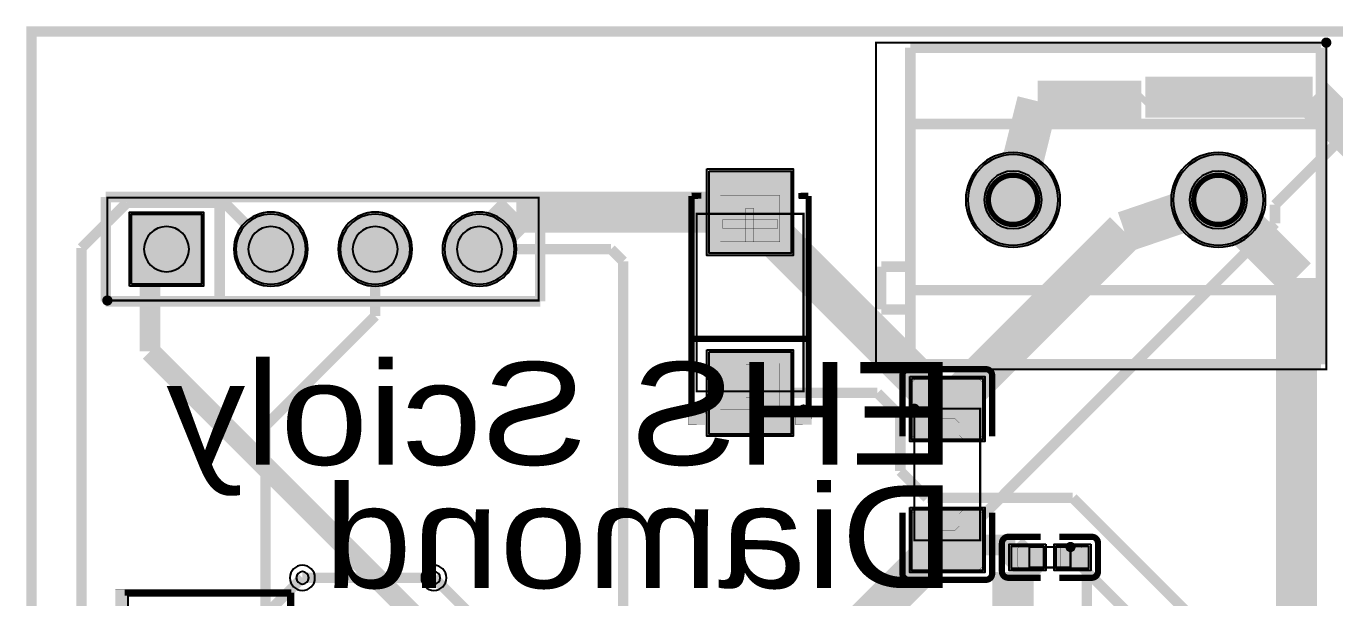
# Model space of a CAD drawing. Header units: millimetres. Extents: x 37.1 to 92.6, y -93.1 to -31.1.
# Drawn here: x 38.87 to 70.74, y -44.99 to -31.07 of the extents above; entities that cross this region are included whole.
import ezdxf
from ezdxf.enums import TextEntityAlignment as Align

# ---------------------------------------------------------------- set-up
doc = ezdxf.new("R2010")
doc.units = ezdxf.units.MM
doc.header["$MEASUREMENT"] = 0
for name, color, linetype, true_color in [('Board-Outline-Layer', 7, 'Continuous', 0xff00ff), ('Bottom-Layer', 7, 'Continuous', 0x0000ff), ('Bottom-Paste-Mask-Layer', 7, 'Continuous', 0x800000), ('Bottom-Silkscreen-Layer', 7, 'Continuous', 0x66cc33), ('Bottom-Solder-Mask-Layer', 7, 'Continuous', 0xaa00ff), ('Component-Marking-Layer', 7, 'Continuous', 0x66ffcc), ('Component-Shape-Layer', 7, 'Continuous', 0x00cccc), ('Document-Layer', 7, 'Continuous', 0xffffff), ('Hole-Layer', 7, 'Continuous', 0x222222), ('Multi-Layer', 7, 'Continuous', 0xc0c0c0), ('Pin-Soldering-Layer', 7, 'Continuous', 0xcc9999), ('Top-Layer', 7, 'Continuous', 0xff0000), ('Top-Paste-Mask-Layer', 7, 'Continuous', 0x808080), ('Top-Silkscreen-Layer', 7, 'Continuous', 0xffcc00), ('Top-Solder-Mask-Layer', 7, 'Continuous', 0x800080)]:
    doc.layers.add(name, color=color, linetype=linetype, true_color=true_color)
doc.styles.get("Standard").update_dxf_attribs({"font": 'arial.ttf'})

msp = doc.modelspace()

# ---------------------------------------------------------------- hatches: boundary and pattern name
at = {"layer": 'Bottom-Layer'}
for points in [[(61.8, -35.3, 1), (64, -35.3, 1)], [(66.8, -35.3, 1), (69, -35.3, 1)], [(41.44, -37.35), (41.44, -35.65), (43.14, -35.65), (43.14, -37.35)], [(43.98, -36.5, 1), (45.68, -36.5, 1)], [(46.52, -36.5, 1), (48.22, -36.5, 1)], [(49.06, -36.5, 1), (50.76, -36.5, 1)]]:
    msp.add_hatch(color=256, dxfattribs=at).paths.add_polyline_path(points)
at = {"layer": 'Bottom-Paste-Mask-Layer'}
for points in [[(61.8, -35.3, 1), (64, -35.3, 1)], [(66.8, -35.3, 1), (69, -35.3, 1)], [(41.44, -37.35), (41.44, -35.65), (43.14, -35.65), (43.14, -37.35)], [(43.98, -36.5, 1), (45.68, -36.5, 1)], [(46.52, -36.5, 1), (48.22, -36.5, 1)], [(49.06, -36.5, 1), (50.76, -36.5, 1)]]:
    msp.add_hatch(color=256, dxfattribs=at).paths.add_polyline_path(points)
at = {"layer": 'Bottom-Solder-Mask-Layer'}
for points in [[(61.749, -35.3, 1), (64.051, -35.3, 1)], [(66.749, -35.3, 1), (69.051, -35.3, 1)], [(41.389, -37.401), (41.389, -35.599), (43.191, -35.599), (43.191, -37.401)], [(43.929, -36.5, 1), (45.731, -36.5, 1)], [(46.469, -36.5, 1), (48.271, -36.5, 1)], [(49.009, -36.5, 1), (50.811, -36.5, 1)]]:
    msp.add_hatch(color=256, dxfattribs=at).paths.add_polyline_path(points)
at = {"layer": 'Component-Marking-Layer'}
for points in [[(70.467, -31.473, 1), (70.587, -31.473, 1)], [(70.467, -31.473, 1), (70.587, -31.473, 1)], [(40.79, -37.75, 1), (40.91, -37.75, 1)], [(40.79, -37.75, 1), (40.91, -37.75, 1)], [(57.74, -40.405, 1), (57.86, -40.405, 1)], [(57.74, -40.405, 1), (57.86, -40.405, 1)], [(60.44, -40.385, 1), (60.56, -40.385, 1)], [(60.44, -40.385, 1), (60.56, -40.385, 1)], [(64.24, -43.75, 1), (64.36, -43.75, 1)], [(64.24, -43.75, 1), (64.36, -43.75, 1)]]:
    msp.add_hatch(color=256, dxfattribs=at).paths.add_polyline_path(points)
at = {"layer": 'Document-Layer'}
for points in [[(56.59, -35.51), (56.388, -35.51), (56.388, -36.32), (56.59, -36.32)], [(56.59, -35.51), (56.388, -35.51), (56.388, -36.32), (56.59, -36.32)], [(57.175, -35.786), (55.825, -35.786), (55.825, -35.989), (57.175, -35.989)], [(57.175, -35.786), (55.825, -35.786), (55.825, -35.989), (57.175, -35.989)], [(56.601, -40.118), (56.399, -40.118), (56.399, -39.308), (56.601, -39.308)], [(56.601, -40.118), (56.399, -40.118), (56.399, -39.308), (56.601, -39.308)]]:
    msp.add_hatch(color=256, dxfattribs=at).paths.add_polyline_path(points)
at = {"layer": 'Hole-Layer'}
for points in [[(62.2, -35.3, 1), (63.6, -35.3, 1)], [(67.2, -35.3, 1), (68.6, -35.3, 1)], [(41.74, -36.5, 1), (42.84, -36.5, 1)], [(44.28, -36.5, 1), (45.38, -36.5, 1)], [(46.82, -36.5, 1), (47.92, -36.5, 1)], [(49.36, -36.5, 1), (50.46, -36.5, 1)]]:
    msp.add_hatch(color=256, dxfattribs=at).paths.add_polyline_path(points)
at = {"layer": 'Multi-Layer'}
for points in [[(61.8, -35.3, 1), (64, -35.3, 1)], [(61.8, -35.3, 1), (64, -35.3, 1)], [(61.8, -35.3, 1), (64, -35.3, 1)], [(66.8, -35.3, 1), (69, -35.3, 1)], [(66.8, -35.3, 1), (69, -35.3, 1)], [(66.8, -35.3, 1), (69, -35.3, 1)], [(41.44, -37.35), (41.44, -35.65), (43.14, -35.65), (43.14, -37.35)], [(41.44, -37.35), (41.44, -35.65), (43.14, -35.65), (43.14, -37.35)], [(41.44, -37.35), (41.44, -35.65), (43.14, -35.65), (43.14, -37.35)], [(43.98, -36.5, 1), (45.68, -36.5, 1)], [(43.98, -36.5, 1), (45.68, -36.5, 1)], [(43.98, -36.5, 1), (45.68, -36.5, 1)], [(46.52, -36.5, 1), (48.22, -36.5, 1)], [(46.52, -36.5, 1), (48.22, -36.5, 1)], [(46.52, -36.5, 1), (48.22, -36.5, 1)], [(49.06, -36.5, 1), (50.76, -36.5, 1)], [(49.06, -36.5, 1), (50.76, -36.5, 1)], [(49.06, -36.5, 1), (50.76, -36.5, 1)]]:
    msp.add_hatch(color=256, dxfattribs=at).paths.add_polyline_path(points)
at = {"layer": 'Pin-Soldering-Layer'}
for points in [[(62.3, -35.3, 1), (63.5, -35.3, 1)], [(62.3, -35.3, 1), (63.5, -35.3, 1)], [(67.3, -35.3, 1), (68.5, -35.3, 1)], [(67.3, -35.3, 1), (68.5, -35.3, 1)], [(55.775, -35.195), (57.225, -35.195), (57.225, -36.32), (55.775, -36.32)], [(55.775, -35.195), (57.225, -35.195), (57.225, -36.32), (55.775, -36.32)], [(41.97, -36.35), (42.61, -36.35), (42.61, -36.65), (41.97, -36.65)], [(41.97, -36.35), (42.61, -36.35), (42.61, -36.65), (41.97, -36.65)], [(44.51, -36.35), (45.15, -36.35), (45.15, -36.65), (44.51, -36.65)], [(44.51, -36.35), (45.15, -36.35), (45.15, -36.65), (44.51, -36.65)], [(47.05, -36.35), (47.69, -36.35), (47.69, -36.65), (47.05, -36.65)], [(47.05, -36.35), (47.69, -36.35), (47.69, -36.65), (47.05, -36.65)], [(49.59, -36.35), (50.23, -36.35), (50.23, -36.65), (49.59, -36.65)], [(49.59, -36.35), (50.23, -36.35), (50.23, -36.65), (49.59, -36.65)], [(55.775, -39.28), (57.225, -39.28), (57.225, -40.405), (55.775, -40.405)], [(55.775, -39.28), (57.225, -39.28), (57.225, -40.405), (55.775, -40.405)], [(60.5, -40.385), (62.1, -40.385), (62.1, -40.885), (60.5, -40.885)], [(60.5, -40.385), (62.1, -40.385), (62.1, -40.885), (60.5, -40.885)], [(60.5, -43.585), (62.1, -43.585), (62.1, -43.085), (60.5, -43.085)], [(60.5, -43.585), (62.1, -43.585), (62.1, -43.085), (60.5, -43.085)], [(63.3, -43.75), (63.3, -44.25), (63.55, -44.25), (63.55, -43.75)], [(63.3, -43.75), (63.3, -44.25), (63.55, -44.25), (63.55, -43.75)], [(64.3, -43.75), (64.3, -44.25), (64.05, -44.25), (64.05, -43.75)], [(64.3, -43.75), (64.3, -44.25), (64.05, -44.25), (64.05, -43.75)]]:
    msp.add_hatch(color=256, dxfattribs=at).paths.add_polyline_path(points)
at = {"layer": 'Top-Layer'}
for points in [[(61.8, -35.3, 1), (64, -35.3, 1)], [(66.8, -35.3, 1), (69, -35.3, 1)], [(55.5, -34.6), (57.5, -34.6), (57.5, -36.6), (55.5, -36.6)], [(41.44, -37.35), (41.44, -35.65), (43.14, -35.65), (43.14, -37.35)], [(43.98, -36.5, 1), (45.68, -36.5, 1)], [(46.52, -36.5, 1), (48.22, -36.5, 1)], [(49.06, -36.5, 1), (50.76, -36.5, 1)], [(55.5, -39), (57.5, -39), (57.5, -41), (55.5, -41)], [(60.436, -39.65), (62.164, -39.65), (62.164, -41.135), (60.436, -41.135)], [(60.436, -42.835), (62.164, -42.835), (62.164, -44.32), (60.436, -44.32)], [(63.65, -43.73), (63.65, -44.27), (62.86, -44.27), (62.86, -43.73)], [(64.74, -43.73), (64.74, -44.27), (63.95, -44.27), (63.95, -43.73)]]:
    msp.add_hatch(color=256, dxfattribs=at).paths.add_polyline_path(points)
at = {"layer": 'Top-Paste-Mask-Layer'}
for points in [[(61.8, -35.3, 1), (64, -35.3, 1)], [(66.8, -35.3, 1), (69, -35.3, 1)], [(55.5, -34.6), (57.5, -34.6), (57.5, -36.6), (55.5, -36.6)], [(41.44, -37.35), (41.44, -35.65), (43.14, -35.65), (43.14, -37.35)], [(43.98, -36.5, 1), (45.68, -36.5, 1)], [(46.52, -36.5, 1), (48.22, -36.5, 1)], [(49.06, -36.5, 1), (50.76, -36.5, 1)], [(55.5, -39), (57.5, -39), (57.5, -41), (55.5, -41)], [(60.536, -41.135), (60.906, -41.135), (61.006, -41.035), (61.006, -40.73), (61.106, -40.63), (61.494, -40.63), (61.594, -40.73), (61.594, -41.035), (61.694, -41.135), (62.064, -41.135), (62.164, -41.035), (62.164, -39.75), (62.064, -39.65), (60.536, -39.65), (60.436, -39.75), (60.436, -41.035)], [(60.536, -41.135), (60.906, -41.135), (61.006, -41.035), (61.006, -40.73), (61.106, -40.63), (61.494, -40.63), (61.594, -40.73), (61.594, -41.035), (61.694, -41.135), (62.064, -41.135), (62.164, -41.035), (62.164, -39.75), (62.064, -39.65), (60.536, -39.65), (60.436, -39.75), (60.436, -41.035)], [(60.536, -42.835), (60.906, -42.835), (61.006, -42.935), (61.006, -43.24), (61.106, -43.34), (61.494, -43.34), (61.594, -43.24), (61.594, -42.935), (61.694, -42.835), (62.064, -42.835), (62.164, -42.935), (62.164, -44.22), (62.064, -44.32), (60.536, -44.32), (60.436, -44.22), (60.436, -42.935)], [(60.536, -42.835), (60.906, -42.835), (61.006, -42.935), (61.006, -43.24), (61.106, -43.34), (61.494, -43.34), (61.594, -43.24), (61.594, -42.935), (61.694, -42.835), (62.064, -42.835), (62.164, -42.935), (62.164, -44.22), (62.064, -44.32), (60.536, -44.32), (60.436, -44.22), (60.436, -42.935)], [(63.02, -44.225), (63.02, -43.775), (63.07, -43.725), (63.55, -43.725), (63.62, -43.775), (63.62, -44.225), (63.55, -44.275), (63.07, -44.275)], [(63.02, -44.225), (63.02, -43.775), (63.07, -43.725), (63.55, -43.725), (63.62, -43.775), (63.62, -44.225), (63.55, -44.275), (63.07, -44.275)], [(63.98, -44.225), (63.98, -43.775), (64.05, -43.725), (64.53, -43.725), (64.58, -43.775), (64.58, -44.225), (64.53, -44.275), (64.05, -44.275)], [(63.98, -44.225), (63.98, -43.775), (64.05, -43.725), (64.53, -43.725), (64.58, -43.775), (64.58, -44.225), (64.53, -44.275), (64.05, -44.275)]]:
    msp.add_hatch(color=256, dxfattribs=at).paths.add_polyline_path(points)
at = {"layer": 'Top-Silkscreen-Layer'}
for points in [[(54.998, -40.32), (55.404, -40.321), (55.4, -40.781), (54.998, -40.777)], [(54.998, -40.32), (55.404, -40.321), (55.4, -40.781), (54.998, -40.777)], [(57.596, -40.312), (58.003, -40.313), (57.998, -40.773), (57.596, -40.769)], [(57.596, -40.312), (58.003, -40.313), (57.998, -40.773), (57.596, -40.769)], [(41.35, -44.783), (41.35, -45.568), (41.045, -45.568), (41.045, -44.783)], [(41.35, -44.783), (41.35, -45.568), (41.045, -45.568), (41.045, -44.783)]]:
    msp.add_hatch(color=256, dxfattribs=at).paths.add_polyline_path(points)
at = {"layer": 'Top-Solder-Mask-Layer'}
for points in [[(61.749, -35.3, 1), (64.051, -35.3, 1)], [(66.749, -35.3, 1), (69.051, -35.3, 1)], [(55.449, -34.549), (57.551, -34.549), (57.551, -36.651), (55.449, -36.651)], [(41.389, -37.401), (41.389, -35.599), (43.191, -35.599), (43.191, -37.401)], [(43.929, -36.5, 1), (45.731, -36.5, 1)], [(46.469, -36.5, 1), (48.271, -36.5, 1)], [(49.009, -36.5, 1), (50.811, -36.5, 1)], [(55.449, -38.949), (57.551, -38.949), (57.551, -41.051), (55.449, -41.051)], [(60.385, -39.599), (62.215, -39.599), (62.215, -41.186), (60.385, -41.186)], [(60.385, -42.785), (62.215, -42.785), (62.215, -44.371), (60.385, -44.371)], [(63.701, -43.679), (63.701, -44.321), (62.809, -44.321), (62.809, -43.679)], [(64.791, -43.679), (64.791, -44.321), (63.899, -44.321), (63.899, -43.679)]]:
    msp.add_hatch(color=256, dxfattribs=at).paths.add_polyline_path(points)

# ---------------------------------------------------------------- linework, layer by layer
at = {"layer": 'Board-Outline-Layer', "const_width": 0.254}
msp.add_lwpolyline([(39, -93), (92.5, -93), (92.5, -31.2), (39, -31.2)], close=True, dxfattribs=at)
at = {"layer": 'Bottom-Layer', "const_width": 0.254}
for points in [[(70.9, -33.8), (69.279, -35.421)], [(69.279, -35.421), (69.279, -35.871)], [(69.279, -35.871), (55.6, -49.55)], [(47.37, -36.5), (47.37, -38.13)], [(47.37, -38.13), (44.7, -40.8)], [(44.7, -40.8), (44.7, -53.499)], [(45.6, -44.5), (48.8, -44.5)]]:
    msp.add_lwpolyline(points, dxfattribs=at)
at = {"layer": 'Bottom-Layer'}
for points in [[(61.8, -35.3, 1), (64, -35.3, 1)], [(43.98, -36.5, 1), (45.68, -36.5, 1)], [(46.52, -36.5, 1), (48.22, -36.5, 1)], [(49.06, -36.5, 1), (50.76, -36.5, 1)]]:
    msp.add_lwpolyline(points, format="xyb", close=True, dxfattribs=at)
msp.add_lwpolyline([(66.8, -35.3, 1), (69, -35.3), (69, -35.3, 1), (66.8, -35.3)], format="xyb", dxfattribs=at)
msp.add_lwpolyline([(41.44, -37.35), (41.44, -35.65), (43.14, -35.65), (43.14, -37.35)], close=True, dxfattribs=at)
at = {"layer": 'Bottom-Paste-Mask-Layer'}
for points in [[(61.8, -35.3, 1), (64, -35.3, 1)], [(43.98, -36.5, 1), (45.68, -36.5, 1)], [(46.52, -36.5, 1), (48.22, -36.5, 1)], [(49.06, -36.5, 1), (50.76, -36.5, 1)]]:
    msp.add_lwpolyline(points, format="xyb", close=True, dxfattribs=at)
msp.add_lwpolyline([(66.8, -35.3, 1), (69, -35.3), (69, -35.3, 1), (66.8, -35.3)], format="xyb", dxfattribs=at)
msp.add_lwpolyline([(41.44, -37.35), (41.44, -35.65), (43.14, -35.65), (43.14, -37.35)], close=True, dxfattribs=at)
at = {"layer": 'Bottom-Solder-Mask-Layer'}
for points in [[(61.749, -35.3, 1), (64.051, -35.3), (64.051, -35.3, 1), (61.749, -35.3)], [(43.929, -36.5, 1), (45.731, -36.5), (45.731, -36.5, 1), (43.929, -36.5)], [(46.469, -36.5, 1), (48.271, -36.5), (48.271, -36.5, 1), (46.469, -36.5)], [(49.009, -36.5, 1), (50.811, -36.5), (50.811, -36.5, 1), (49.009, -36.5)]]:
    msp.add_lwpolyline(points, format="xyb", dxfattribs=at)
msp.add_lwpolyline([(66.749, -35.3, 1), (69.051, -35.3, 1)], format="xyb", close=True, dxfattribs=at)
msp.add_lwpolyline([(41.389, -37.401), (41.389, -35.599), (43.191, -35.599), (43.191, -37.401)], close=True, dxfattribs=at)
at = {"layer": 'Component-Marking-Layer', "const_width": 0.129}
msp.add_lwpolyline([(70.467, -31.473, 1), (70.587, -31.473, 1)], format="xyb", close=True, dxfattribs=at)
msp.add_lwpolyline([(70.467, -31.473, 1), (70.587, -31.473, 1)], format="xyb", close=True, dxfattribs=at)
for points in [[(40.79, -37.75, 1), (40.91, -37.75), (40.91, -37.75, 1), (40.79, -37.75)], [(40.79, -37.75, 1), (40.91, -37.75), (40.91, -37.75, 1), (40.79, -37.75)], [(57.74, -40.405, 1), (57.86, -40.405), (57.86, -40.405, 1), (57.74, -40.405)], [(57.74, -40.405, 1), (57.86, -40.405), (57.86, -40.405, 1), (57.74, -40.405)], [(60.44, -40.385, 1), (60.56, -40.385), (60.56, -40.385, 1), (60.44, -40.385)], [(60.44, -40.385, 1), (60.56, -40.385), (60.56, -40.385, 1), (60.44, -40.385)], [(64.24, -43.75, 1), (64.36, -43.75), (64.36, -43.75, 1), (64.24, -43.75)], [(64.24, -43.75, 1), (64.36, -43.75), (64.36, -43.75, 1), (64.24, -43.75)]]:
    msp.add_lwpolyline(points, format="xyb", dxfattribs=at)
at = {"layer": 'Component-Shape-Layer', "const_width": 0.0508}
for points in [[(70.527, -39.427), (59.565, -39.427), (59.565, -31.473), (70.527, -31.473)], [(70.527, -39.427), (59.565, -39.427), (59.565, -31.473), (70.527, -31.473)], [(40.85, -35.25), (51.35, -35.25), (51.35, -37.75), (40.85, -37.75)], [(40.85, -35.25), (51.35, -35.25), (51.35, -37.75), (40.85, -37.75)], [(57.8, -39.96), (55.2, -39.96), (55.2, -35.64), (57.8, -35.64)], [(57.8, -39.96), (55.2, -39.96), (55.2, -35.64), (57.8, -35.64)], [(60.5, -40.385), (62.1, -40.385), (62.1, -43.585), (60.5, -43.585)], [(60.5, -40.385), (62.1, -40.385), (62.1, -43.585), (60.5, -43.585)], [(64.3, -43.75), (64.3, -44.25), (63.3, -44.25), (63.3, -43.75)], [(64.3, -43.75), (64.3, -44.25), (63.3, -44.25), (63.3, -43.75)], [(41.35, -47.865), (41.35, -44.935), (45.25, -44.935), (45.25, -47.865)], [(41.35, -47.865), (41.35, -44.935), (45.25, -44.935), (45.25, -47.865)]]:
    msp.add_lwpolyline(points, close=True, dxfattribs=at)
at = {"layer": 'Document-Layer', "const_width": 0.00508}
for points in [[(56.59, -35.51), (56.388, -35.51), (56.388, -36.32), (56.59, -36.32)], [(56.59, -35.51), (56.388, -35.51), (56.388, -36.32), (56.59, -36.32)], [(57.175, -35.786), (55.825, -35.786), (55.825, -35.989), (57.175, -35.989)], [(57.175, -35.786), (55.825, -35.786), (55.825, -35.989), (57.175, -35.989)], [(56.601, -40.118), (56.399, -40.118), (56.399, -39.308), (56.601, -39.308)], [(56.601, -40.118), (56.399, -40.118), (56.399, -39.308), (56.601, -39.308)]]:
    msp.add_lwpolyline(points, close=True, dxfattribs=at)
at = {"layer": 'Hole-Layer'}
for points in [[(62.2, -35.3, 1), (63.6, -35.3), (63.6, -35.3, 1), (62.2, -35.3)], [(67.2, -35.3, 1), (68.6, -35.3), (68.6, -35.3, 1), (67.2, -35.3)]]:
    msp.add_lwpolyline(points, format="xyb", dxfattribs=at)
for points in [[(41.74, -36.5, 1), (42.84, -36.5, 1)], [(44.28, -36.5, 1), (45.38, -36.5, 1)], [(46.82, -36.5, 1), (47.92, -36.5, 1)], [(49.36, -36.5, 1), (50.46, -36.5, 1)], [(45.448, -44.5, 1), (45.753, -44.5, 1)], [(48.648, -44.5, 1), (48.953, -44.5, 1)]]:
    msp.add_lwpolyline(points, format="xyb", close=True, dxfattribs=at)
at = {"layer": 'Multi-Layer'}
for points in [[(61.8, -35.3, 1), (64, -35.3, 1)], [(61.8, -35.3, 1), (64, -35.3, 1)], [(61.8, -35.3, 1), (64, -35.3, 1)], [(43.98, -36.5, 1), (45.68, -36.5, 1)], [(43.98, -36.5, 1), (45.68, -36.5, 1)], [(43.98, -36.5, 1), (45.68, -36.5, 1)], [(46.52, -36.5, 1), (48.22, -36.5, 1)], [(46.52, -36.5, 1), (48.22, -36.5, 1)], [(46.52, -36.5, 1), (48.22, -36.5, 1)], [(49.06, -36.5, 1), (50.76, -36.5, 1)], [(49.06, -36.5, 1), (50.76, -36.5, 1)], [(49.06, -36.5, 1), (50.76, -36.5, 1)], [(45.295, -44.5, 1), (45.905, -44.5, 1)], [(48.495, -44.5, 1), (49.105, -44.5, 1)]]:
    msp.add_lwpolyline(points, format="xyb", close=True, dxfattribs=at)
msp.add_lwpolyline([(66.8, -35.3, 1), (69, -35.3), (69, -35.3, 1), (66.8, -35.3)], format="xyb", dxfattribs=at)
msp.add_lwpolyline([(66.8, -35.3, 1), (69, -35.3), (69, -35.3, 1), (66.8, -35.3)], format="xyb", dxfattribs=at)
msp.add_lwpolyline([(66.8, -35.3, 1), (69, -35.3), (69, -35.3, 1), (66.8, -35.3)], format="xyb", dxfattribs=at)
msp.add_lwpolyline([(41.44, -37.35), (41.44, -35.65), (43.14, -35.65), (43.14, -37.35)], close=True, dxfattribs=at)
msp.add_lwpolyline([(41.44, -37.35), (41.44, -35.65), (43.14, -35.65), (43.14, -37.35)], close=True, dxfattribs=at)
msp.add_lwpolyline([(41.44, -37.35), (41.44, -35.65), (43.14, -35.65), (43.14, -37.35)], close=True, dxfattribs=at)
at = {"layer": 'Pin-Soldering-Layer', "const_width": 0.129}
for points in [[(62.3, -35.3, 1), (63.5, -35.3), (63.5, -35.3, 1), (62.3, -35.3)], [(62.3, -35.3, 1), (63.5, -35.3), (63.5, -35.3, 1), (62.3, -35.3)], [(67.3, -35.3, 1), (68.5, -35.3), (68.5, -35.3, 1), (67.3, -35.3)], [(67.3, -35.3, 1), (68.5, -35.3), (68.5, -35.3, 1), (67.3, -35.3)]]:
    msp.add_lwpolyline(points, format="xyb", dxfattribs=at)
at = {"layer": 'Pin-Soldering-Layer', "const_width": 0.00508}
for points in [[(55.775, -35.195), (57.225, -35.195), (57.225, -36.32), (55.775, -36.32)], [(55.775, -35.195), (57.225, -35.195), (57.225, -36.32), (55.775, -36.32)], [(41.97, -36.35), (42.61, -36.35), (42.61, -36.65), (41.97, -36.65)], [(41.97, -36.35), (42.61, -36.35), (42.61, -36.65), (41.97, -36.65)], [(44.51, -36.35), (45.15, -36.35), (45.15, -36.65), (44.51, -36.65)], [(44.51, -36.35), (45.15, -36.35), (45.15, -36.65), (44.51, -36.65)], [(47.05, -36.35), (47.69, -36.35), (47.69, -36.65), (47.05, -36.65)], [(47.05, -36.35), (47.69, -36.35), (47.69, -36.65), (47.05, -36.65)], [(49.59, -36.35), (50.23, -36.35), (50.23, -36.65), (49.59, -36.65)], [(49.59, -36.35), (50.23, -36.35), (50.23, -36.65), (49.59, -36.65)], [(55.775, -39.28), (57.225, -39.28), (57.225, -40.405), (55.775, -40.405)], [(55.775, -39.28), (57.225, -39.28), (57.225, -40.405), (55.775, -40.405)], [(60.5, -40.385), (62.1, -40.385), (62.1, -40.885), (60.5, -40.885)], [(60.5, -40.385), (62.1, -40.385), (62.1, -40.885), (60.5, -40.885)], [(60.5, -43.585), (62.1, -43.585), (62.1, -43.085), (60.5, -43.085)], [(60.5, -43.585), (62.1, -43.585), (62.1, -43.085), (60.5, -43.085)], [(63.3, -43.75), (63.3, -44.25), (63.55, -44.25), (63.55, -43.75)], [(63.3, -43.75), (63.3, -44.25), (63.55, -44.25), (63.55, -43.75)], [(64.3, -43.75), (64.3, -44.25), (64.05, -44.25), (64.05, -43.75)], [(64.3, -43.75), (64.3, -44.25), (64.05, -44.25), (64.05, -43.75)]]:
    msp.add_lwpolyline(points, close=True, dxfattribs=at)
at = {"layer": 'Top-Layer'}
for points, const_width in [([(62.9, -35.3), (63.5, -32.9)], 1), ([(63.5, -32.9), (66.022, -32.9)], 1), ([(66.022, -32.9), (66.122, -32.8)], 1), ([(66.122, -32.8), (70.198, -32.8)], 1), ([(70.198, -32.8), (74.698, -37.3)], 1), ([(67.9, -35.3), (65.616, -36.077)], 1), ([(69.8, -37.2), (67.9, -35.3)], 1), ([(41.325, -35.371), (40.221, -36.474)], 0.254), ([(43.701, -35.371), (41.325, -35.371)], 0.254), ([(44.83, -36.5), (43.701, -35.371)], 0.254), ([(49.91, -36.5), (50.81, -35.6)], 1), ([(50.81, -35.6), (56.5, -35.6)], 1), ([(56.508, -35.6), (61.3, -40.393)], 1), ([(65.616, -36.077), (61.3, -40.393)], 1), ([(42.29, -36.5), (41.89, -36.9)], 0.5), ([(40.221, -36.474), (40.221, -46.379)], 0.254), ([(49.91, -36.5), (53.11, -36.5)], 0.254), ([(53.11, -36.5), (53.408, -36.798)], 0.254), ([(41.89, -36.9), (41.89, -38.99)], 0.5), ([(53.408, -36.798), (53.408, -49)], 0.254), ([(69.8, -48.4), (69.8, -37.2)], 1), ([(41.89, -38.99), (49.348, -46.448)], 0.5), ([(59.6, -40), (56.5, -40)], 0.254), ([(60.157, -40.557), (59.6, -40)], 0.254), ([(60.157, -41.902), (60.157, -40.557)], 0.254), ([(60.812, -42.556), (60.157, -41.902)], 0.254), ([(64.356, -42.556), (60.812, -42.556)], 0.254), ([(68.6, -46.8), (64.356, -42.556)], 0.254), ([(56.593, -48.285), (61.3, -43.578)], 1), ([(62.955, -43.7), (61.193, -43.7)], 0.5), ([(62.9, -44.355), (63.255, -44)], 1), ([(63.255, -44), (62.955, -43.7)], 0.5), ([(62.9, -47.29), (62.9, -44.355)], 1), ([(64.7, -44.355), (64.345, -44)], 0.254), ([(64.7, -45.747), (64.7, -44.355)], 0.254), ([(67.2, -46.855), (64.7, -44.355)], 0.254), ([(43.7, -46.4), (45.6, -44.5)], 0.254), ([(48.8, -44.5), (50.2, -45.9)], 0.254)]:
    msp.add_lwpolyline(points, dxfattribs=dict(at, const_width=const_width))
for points in [[(61.8, -35.3, 1), (64, -35.3, 1)], [(43.98, -36.5, 1), (45.68, -36.5, 1)], [(46.52, -36.5, 1), (48.22, -36.5, 1)], [(49.06, -36.5, 1), (50.76, -36.5, 1)]]:
    msp.add_lwpolyline(points, format="xyb", close=True, dxfattribs=at)
msp.add_lwpolyline([(66.8, -35.3, 1), (69, -35.3), (69, -35.3, 1), (66.8, -35.3)], format="xyb", dxfattribs=at)
for points in [[(55.5, -34.6), (57.5, -34.6), (57.5, -36.6), (55.5, -36.6)], [(41.44, -37.35), (41.44, -35.65), (43.14, -35.65), (43.14, -37.35)], [(55.5, -39), (57.5, -39), (57.5, -41), (55.5, -41)], [(60.436, -39.65), (62.164, -39.65), (62.164, -41.135), (60.436, -41.135)], [(60.436, -42.835), (62.164, -42.835), (62.164, -44.32), (60.436, -44.32)], [(63.65, -43.73), (63.65, -44.27), (62.86, -44.27), (62.86, -43.73)], [(64.74, -43.73), (64.74, -44.27), (63.95, -44.27), (63.95, -43.73)]]:
    msp.add_lwpolyline(points, close=True, dxfattribs=at)
at = {"layer": 'Top-Paste-Mask-Layer'}
for points in [[(61.8, -35.3, 1), (64, -35.3, 1)], [(43.98, -36.5, 1), (45.68, -36.5, 1)], [(46.52, -36.5, 1), (48.22, -36.5, 1)], [(49.06, -36.5, 1), (50.76, -36.5, 1)]]:
    msp.add_lwpolyline(points, format="xyb", close=True, dxfattribs=at)
msp.add_lwpolyline([(66.8, -35.3, 1), (69, -35.3), (69, -35.3, 1), (66.8, -35.3)], format="xyb", dxfattribs=at)
for points in [[(55.5, -34.6), (57.5, -34.6), (57.5, -36.6), (55.5, -36.6)], [(41.44, -37.35), (41.44, -35.65), (43.14, -35.65), (43.14, -37.35)], [(55.5, -39), (57.5, -39), (57.5, -41), (55.5, -41)]]:
    msp.add_lwpolyline(points, close=True, dxfattribs=at)
at = {"layer": 'Top-Paste-Mask-Layer', "const_width": 0.00508}
for points in [[(60.536, -41.135), (60.906, -41.135), (61.006, -41.035), (61.006, -40.73), (61.106, -40.63), (61.494, -40.63), (61.594, -40.73), (61.594, -41.035), (61.694, -41.135), (62.064, -41.135), (62.164, -41.035), (62.164, -39.75), (62.064, -39.65), (60.536, -39.65), (60.436, -39.75), (60.436, -41.035)], [(60.536, -41.135), (60.906, -41.135), (61.006, -41.035), (61.006, -40.73), (61.106, -40.63), (61.494, -40.63), (61.594, -40.73), (61.594, -41.035), (61.694, -41.135), (62.064, -41.135), (62.164, -41.035), (62.164, -39.75), (62.064, -39.65), (60.536, -39.65), (60.436, -39.75), (60.436, -41.035)], [(60.536, -42.835), (60.906, -42.835), (61.006, -42.935), (61.006, -43.24), (61.106, -43.34), (61.494, -43.34), (61.594, -43.24), (61.594, -42.935), (61.694, -42.835), (62.064, -42.835), (62.164, -42.935), (62.164, -44.22), (62.064, -44.32), (60.536, -44.32), (60.436, -44.22), (60.436, -42.935)], [(60.536, -42.835), (60.906, -42.835), (61.006, -42.935), (61.006, -43.24), (61.106, -43.34), (61.494, -43.34), (61.594, -43.24), (61.594, -42.935), (61.694, -42.835), (62.064, -42.835), (62.164, -42.935), (62.164, -44.22), (62.064, -44.32), (60.536, -44.32), (60.436, -44.22), (60.436, -42.935)], [(63.02, -44.225), (63.02, -43.775), (63.07, -43.725), (63.55, -43.725), (63.62, -43.775), (63.62, -44.225), (63.55, -44.275), (63.07, -44.275)], [(63.02, -44.225), (63.02, -43.775), (63.07, -43.725), (63.55, -43.725), (63.62, -43.775), (63.62, -44.225), (63.55, -44.275), (63.07, -44.275)], [(63.98, -44.225), (63.98, -43.775), (64.05, -43.725), (64.53, -43.725), (64.58, -43.775), (64.58, -44.225), (64.53, -44.275), (64.05, -44.275)], [(63.98, -44.225), (63.98, -43.775), (64.05, -43.725), (64.53, -43.725), (64.58, -43.775), (64.58, -44.225), (64.53, -44.275), (64.05, -44.275)]]:
    msp.add_lwpolyline(points, close=True, dxfattribs=at)
at = {"layer": 'Top-Silkscreen-Layer'}
for points, const_width in [([(60.4, -39.3), (60.4, -31.6)], 0.254), ([(70.4, -31.6), (60.4, -31.6)], 0.254), ([(60.4, -39.3), (60.4, -31.6)], 0.254), ([(70.4, -31.6), (60.4, -31.6)], 0.254), ([(70.4, -39.3), (70.4, -31.6)], 0.254), ([(70.4, -39.3), (70.4, -31.6)], 0.254), ([(70.4, -33.455), (60.4, -33.455)], 0.254), ([(70.4, -33.455), (60.4, -33.455)], 0.254), ([(40.81, -35.23), (51.39, -35.23)], 0.254), ([(40.81, -35.23), (40.81, -37.77)], 0.254), ([(40.81, -35.23), (51.39, -35.23)], 0.254), ([(40.81, -35.23), (40.81, -37.77)], 0.254), ([(43.584, -35.23), (43.584, -37.77)], 0.254), ([(43.584, -35.23), (43.584, -37.77)], 0.254), ([(51.39, -35.23), (51.39, -37.77)], 0.254), ([(51.39, -35.23), (51.39, -37.77)], 0.254), ([(55.074, -35.204), (55.313, -35.197)], 0.152), ([(55.074, -35.204), (55.313, -35.197)], 0.152), ([(55.074, -40.396), (55.074, -35.204)], 0.152), ([(55.074, -40.396), (55.074, -35.204)], 0.152), ([(57.676, -35.207), (57.915, -35.2)], 0.152), ([(57.676, -35.207), (57.915, -35.2)], 0.152), ([(57.926, -40.396), (57.926, -35.204)], 0.152), ([(57.926, -40.396), (57.926, -35.204)], 0.152), ([(59.692, -37.967), (59.692, -36.926)], 0.254), ([(59.692, -36.926), (60.32, -36.926)], 0.254), ([(59.692, -37.967), (59.692, -36.926)], 0.254), ([(59.692, -36.926), (60.32, -36.926)], 0.254), ([(70.4, -37.501), (60.4, -37.501)], 0.254), ([(70.4, -37.501), (60.4, -37.501)], 0.254), ([(40.81, -37.77), (51.39, -37.77)], 0.254), ([(40.81, -37.77), (51.39, -37.77)], 0.254), ([(60.32, -37.967), (59.692, -37.967)], 0.254), ([(60.32, -37.967), (59.692, -37.967)], 0.254), ([(55.074, -38.684), (57.926, -38.684)], 0.152), ([(55.074, -38.684), (57.926, -38.684)], 0.152), ([(70.4, -39.3), (60.4, -39.3)], 0.254), ([(70.4, -39.3), (60.4, -39.3)], 0.254), ([(60.208, -41.059), (60.208, -39.574)], 0.152), ([(60.208, -41.059), (60.208, -39.574)], 0.152), ([(60.36, -39.422), (62.24, -39.422)], 0.152), ([(60.36, -39.422), (62.24, -39.422)], 0.152), ([(62.393, -39.574), (62.393, -41.059)], 0.152), ([(62.393, -39.574), (62.393, -41.059)], 0.152), ([(60.208, -42.911), (60.208, -44.396)], 0.152), ([(60.208, -42.911), (60.208, -44.396)], 0.152), ([(62.393, -44.396), (62.393, -42.911)], 0.152), ([(62.393, -44.396), (62.393, -42.911)], 0.152), ([(62.631, -43.654), (62.631, -44.346)], 0.152), ([(62.631, -43.654), (62.631, -44.346)], 0.152), ([(63.574, -43.502), (62.784, -43.502)], 0.152), ([(63.574, -43.502), (62.784, -43.502)], 0.152), ([(64.026, -43.502), (64.816, -43.502)], 0.152), ([(64.026, -43.502), (64.816, -43.502)], 0.152), ([(64.969, -43.654), (64.969, -44.346)], 0.152), ([(64.969, -43.654), (64.969, -44.346)], 0.152), ([(60.36, -44.549), (62.24, -44.549)], 0.152), ([(60.36, -44.549), (62.24, -44.549)], 0.152), ([(62.784, -44.499), (63.574, -44.499)], 0.152), ([(62.784, -44.499), (63.574, -44.499)], 0.152), ([(64.816, -44.499), (64.026, -44.499)], 0.152), ([(64.816, -44.499), (64.026, -44.499)], 0.152), ([(41.274, -44.859), (45.326, -44.859)], 0.152), ([(41.274, -44.859), (45.326, -44.859)], 0.152), ([(45.326, -44.859), (45.326, -45.517)], 0.152), ([(45.326, -44.859), (45.326, -45.517)], 0.152)]:
    msp.add_lwpolyline(points, dxfattribs=dict(at, const_width=const_width))
at = {"layer": 'Top-Silkscreen-Layer', "const_width": 0.152}
for points in [[(60.208, -39.574, -0.414), (60.36, -39.422)], [(60.208, -39.574, -0.414), (60.36, -39.422)], [(62.24, -39.422, -0.414), (62.393, -39.574)], [(62.24, -39.422, -0.414), (62.393, -39.574)], [(62.784, -43.502, 0.414), (62.631, -43.654)], [(62.784, -43.502, 0.414), (62.631, -43.654)], [(64.816, -43.502, -0.414), (64.969, -43.654)], [(64.816, -43.502, -0.414), (64.969, -43.654)], [(62.631, -44.346, 0.414), (62.784, -44.499)], [(62.631, -44.346, 0.414), (62.784, -44.499)], [(64.969, -44.346, -0.414), (64.816, -44.499)], [(64.969, -44.346, -0.414), (64.816, -44.499)], [(60.208, -44.396, 0.414), (60.36, -44.549)], [(60.208, -44.396, 0.414), (60.36, -44.549)], [(62.24, -44.549, 0.414), (62.393, -44.396)], [(62.24, -44.549, 0.414), (62.393, -44.396)]]:
    msp.add_lwpolyline(points, format="xyb", dxfattribs=at)
at = {"layer": 'Top-Silkscreen-Layer', "const_width": 0.00508}
for points in [[(54.998, -40.32), (55.404, -40.321), (55.4, -40.781), (54.998, -40.777)], [(54.998, -40.32), (55.404, -40.321), (55.4, -40.781), (54.998, -40.777)], [(57.596, -40.312), (58.003, -40.313), (57.998, -40.773), (57.596, -40.769)], [(57.596, -40.312), (58.003, -40.313), (57.998, -40.773), (57.596, -40.769)], [(41.35, -44.783), (41.35, -45.568), (41.045, -45.568), (41.045, -44.783)], [(41.35, -44.783), (41.35, -45.568), (41.045, -45.568), (41.045, -44.783)]]:
    msp.add_lwpolyline(points, close=True, dxfattribs=at)
at = {"layer": 'Top-Solder-Mask-Layer'}
for points in [[(61.749, -35.3, 1), (64.051, -35.3), (64.051, -35.3, 1), (61.749, -35.3)], [(43.929, -36.5, 1), (45.731, -36.5), (45.731, -36.5, 1), (43.929, -36.5)], [(46.469, -36.5, 1), (48.271, -36.5), (48.271, -36.5, 1), (46.469, -36.5)], [(49.009, -36.5, 1), (50.811, -36.5), (50.811, -36.5, 1), (49.009, -36.5)]]:
    msp.add_lwpolyline(points, format="xyb", dxfattribs=at)
msp.add_lwpolyline([(66.749, -35.3, 1), (69.051, -35.3, 1)], format="xyb", close=True, dxfattribs=at)
for points in [[(55.449, -34.549), (57.551, -34.549), (57.551, -36.651), (55.449, -36.651)], [(41.389, -37.401), (41.389, -35.599), (43.191, -35.599), (43.191, -37.401)], [(55.449, -38.949), (57.551, -38.949), (57.551, -41.051), (55.449, -41.051)], [(60.385, -39.599), (62.215, -39.599), (62.215, -41.186), (60.385, -41.186)], [(60.385, -42.785), (62.215, -42.785), (62.215, -44.371), (60.385, -44.371)], [(63.701, -43.679), (63.701, -44.321), (62.809, -44.321), (62.809, -43.679)], [(64.791, -43.679), (64.791, -44.321), (63.899, -44.321), (63.899, -43.679)]]:
    msp.add_lwpolyline(points, close=True, dxfattribs=at)

# ---------------------------------------------------------------- texts
at = {"layer": 'Bottom-Silkscreen-Layer', "text_generation_flag": 2, "width": 1.1}
for s, p in [('EHS Scioly', (61.5, -42.5)), ('Diamond', (61.5, -45.5))]:
    msp.add_text(s, height=2.5, dxfattribs=at).set_placement(p, align=Align.BOTTOM_LEFT)

doc.saveas('drawing.dxf')
